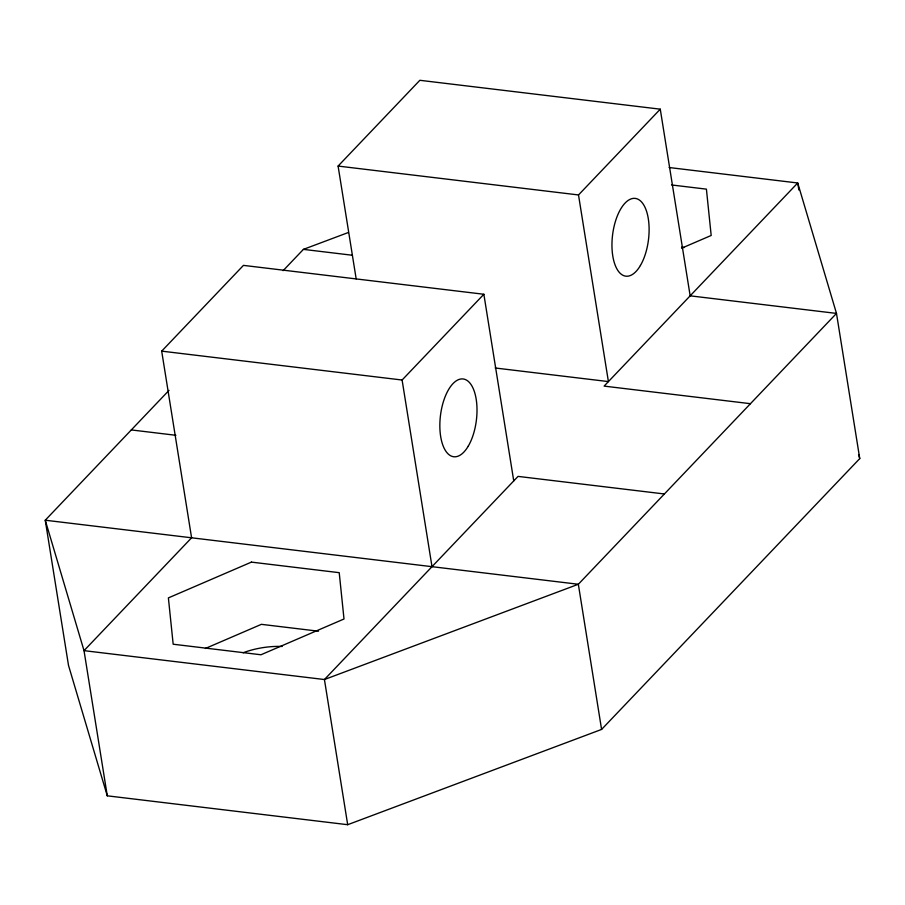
<?xml version="1.0" encoding="UTF-8"?>
<svg xmlns="http://www.w3.org/2000/svg" width="905" height="905" viewBox="0 0 905 905"><rect width="100%" height="100%" fill="white"/><g stroke="black" fill="none" stroke-linecap="round" stroke-linejoin="round"><path stroke-width="1.36" d="M669.134 167.527L797.724 182.98L836.492 313.413L859.75 458.586L601.587 729.43L347.69 824.704L107.276 795.823L84.018 650.65L191.589 537.796L161.69 351.14L243.445 265.38L483.858 294.261L513.746 480.906M356.174 278.887L338.097 166.068L419.852 80.296L660.265 109.177L690.164 295.833L836.492 313.413L578.34 584.257L324.431 679.531L84.018 650.65L45.25 520.217L169.009 390.372M283.107 270.674L303.413 249.373L348.368 232.495M432.002 566.677L402.103 380.021L483.858 294.261M495.193 367.996L608.409 381.593L578.51 194.948L660.265 109.177M681.601 248.208L711.183 235.47L706.409 189.145L671.567 184.959M205.367 648.478L261.387 624.337L318.526 631.204M338.097 166.068L578.51 194.948M681.533 247.178L684.316 247.506M303.413 249.373L352.192 255.233M750.449 403.687L604.11 386.107L797.724 182.98L798.844 189.959M161.69 351.14L402.103 380.021M131.304 429.932L175.898 435.294M664.394 493.972L518.056 476.392L324.431 679.531L347.69 824.704M858.551 454.548L859.75 458.586M107.276 795.823L68.509 665.39L45.25 520.217L578.34 584.257L601.587 729.43M243.14 652.754A49.866 23.259 -9.1 0 1 282.145 646.453M251.42 562.118L168.387 597.9L173.172 644.224L260.968 654.768L344.002 618.997L339.217 572.673L251.42 562.118M640.412 265.504A39.175 18.111 -83.1 0 0 639.202 199.915A39.175 18.111 -83.1 0 0 611.961 246.409A39.175 18.111 -83.1 0 0 640.412 265.504M468.304 446.075A39.175 18.111 -83.1 0 0 467.093 380.473A39.175 18.111 -83.1 0 0 439.853 426.968A39.175 18.111 -83.1 0 0 468.304 446.075"/></g></svg>
